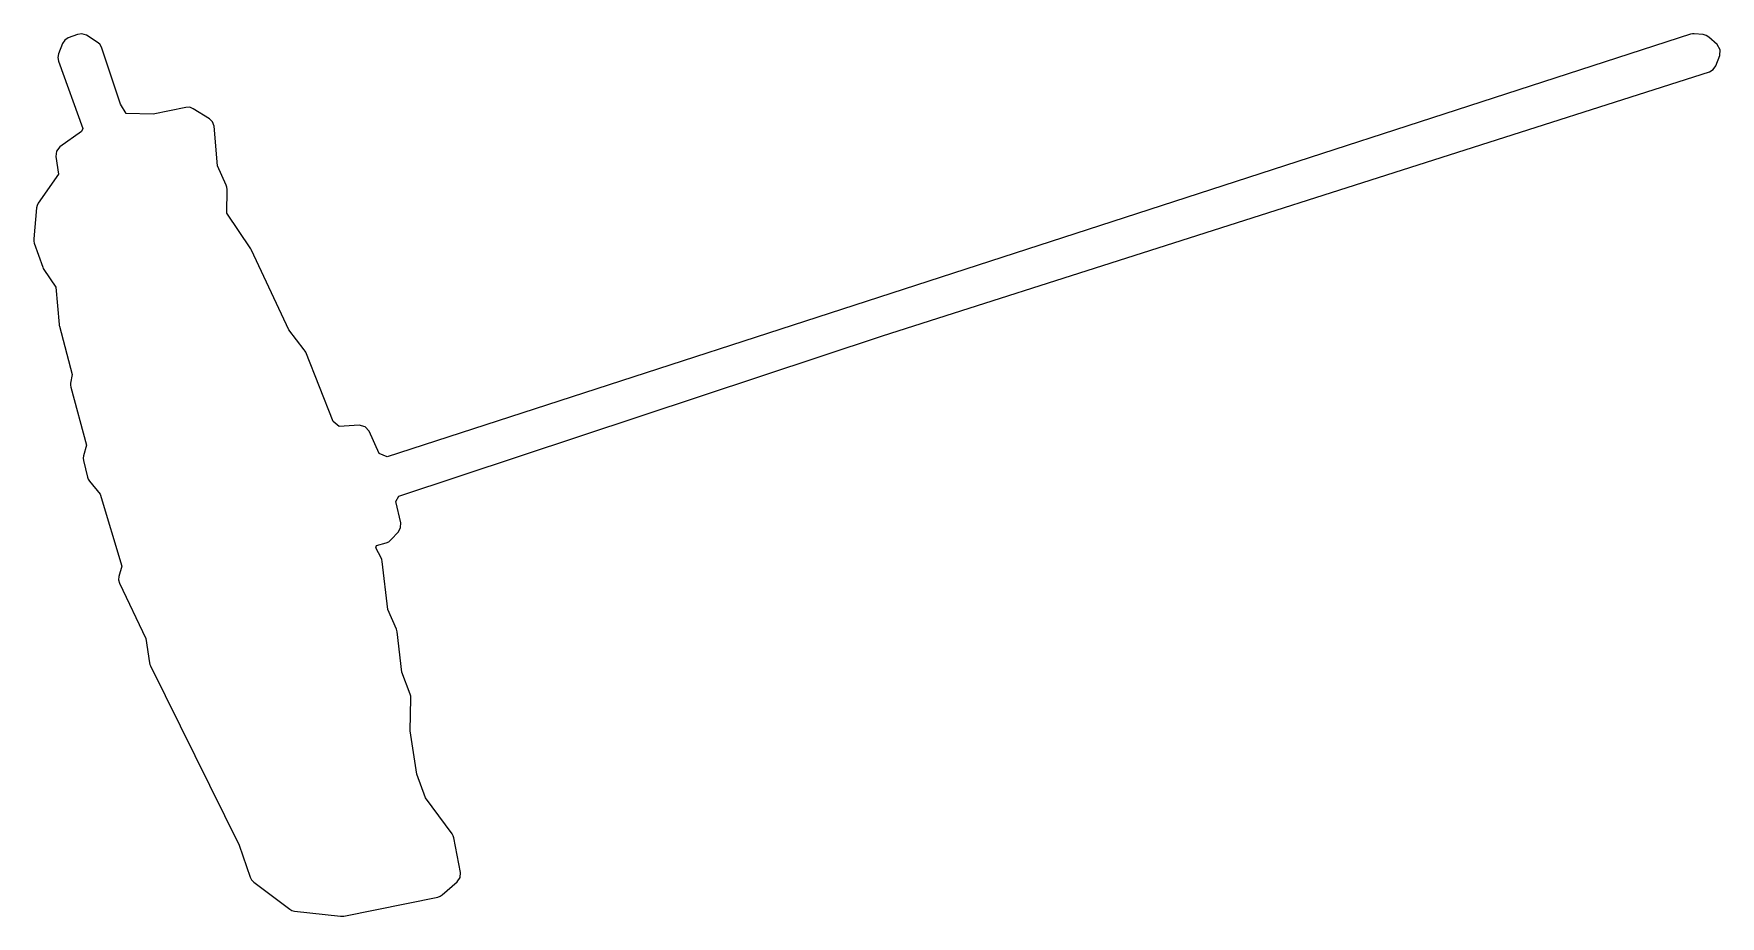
# Model space of a CAD drawing. Header units: millimetres. Extents: x 0 to 169, y 0 to 89.
import ezdxf

# ---------------------------------------------------------------- set-up
doc = ezdxf.new("R2010")
doc.units = ezdxf.units.MM
doc.layers.add('POCKET', color=7, linetype='Continuous')

msp = doc.modelspace()

# ---------------------------------------------------------------- linework, layer by layer
at = {"layer": 'POCKET'}
for p, q in [((3.46, 88.12), (3.11, 87.89)), ((4.39, 88.48), (3.46, 88.12)), ((4.84, 88.54), (4.39, 88.48)), ((5.28, 88.4), (4.84, 88.54)), ((6.38, 87.71), (5.28, 88.4)), ((166.22, 88.5), (35.47, 46.1)), ((166.42, 88.54), (166.22, 88.5)), ((166.62, 88.54), (166.42, 88.54)), ((167.51, 88.46), (166.62, 88.54)), ((167.82, 88.38), (167.51, 88.46)), ((168.09, 88.21), (167.82, 88.38)), ((168.92, 87.45), (168.09, 88.21)), ((2.48, 86.51), (2.41, 86.16)), ((2.89, 87.55), (2.48, 86.51)), ((3.11, 87.89), (2.89, 87.55)), ((6.64, 87.48), (6.38, 87.71)), ((6.8, 87.18), (6.64, 87.48)), ((8.7, 81.49), (6.8, 87.18)), ((168.77, 85.31), (169.18, 86.35)), ((169.22, 86.94), (168.92, 87.45)), ((169.18, 86.35), (169.22, 86.94)), ((2.41, 86.16), (2.47, 85.8)), ((2.47, 85.8), (4.94, 79.04)), ((85.16, 58.24), (168.14, 84.72)), ((168.14, 84.72), (168.52, 84.94)), ((168.52, 84.94), (168.77, 85.31)), ((9.29, 80.53), (8.7, 81.49)), ((11.99, 80.46), (9.29, 80.53)), ((15.27, 81.15), (11.99, 80.46)), ((15.65, 81.16), (15.27, 81.15)), ((16, 81.02), (15.65, 81.16)), ((17.62, 80.02), (16, 81.02)), ((17.94, 79.7), (17.62, 80.02)), ((18.09, 79.26), (17.94, 79.7)), ((4.79, 78.75), (2.63, 77.18)), ((4.94, 79.04), (4.79, 78.75)), ((18.45, 75.3), (18.09, 79.26)), ((2.3, 76.76), (2.23, 76.24)), ((2.23, 76.24), (2.47, 74.44)), ((2.63, 77.18), (2.3, 76.76)), ((19.31, 73.34), (18.45, 75.3)), ((2.47, 74.44), (0.46, 71.55)), ((19.38, 73.14), (19.31, 73.34)), ((19.4, 72.93), (19.38, 73.14)), ((19.38, 70.55), (19.4, 72.93)), ((0.35, 71.32), (0.29, 71.07)), ((0.46, 71.55), (0.35, 71.32)), ((0.29, 71.07), (0, 67.96)), ((21.77, 66.97), (19.38, 70.55)), ((0, 67.96), (0, 67.74)), ((0, 67.74), (0.05, 67.53)), ((0.05, 67.53), (0.91, 65.12)), ((21.81, 66.91), (21.77, 66.97)), ((21.84, 66.84), (21.81, 66.91)), ((25.58, 58.83), (21.84, 66.84)), ((0.91, 65.12), (0.96, 65)), ((0.96, 65), (1.02, 64.89)), ((1.02, 64.89), (2.22, 63.1)), ((2.22, 63.1), (2.54, 59.37)), ((2.54, 59.37), (2.55, 59.28)), ((2.55, 59.28), (2.57, 59.2)), ((2.57, 59.2), (3.84, 54.35)), ((27.15, 56.83), (25.58, 58.83)), ((36.62, 42.15), (85.16, 58.24)), ((27.24, 56.71), (27.15, 56.83)), ((27.3, 56.58), (27.24, 56.71)), ((30.04, 49.64), (27.3, 56.58)), ((3.84, 54.35), (3.69, 53.5)), ((3.69, 53.5), (3.68, 53.29)), ((3.68, 53.29), (3.71, 53.07)), ((3.71, 53.07), (5.28, 47.25)), ((30.63, 49.15), (30.04, 49.64)), ((32.67, 49.26), (30.63, 49.15)), ((33.25, 49.11), (32.67, 49.26)), ((33.64, 48.67), (33.25, 49.11)), ((34.66, 46.42), (33.64, 48.67)), ((5, 46.19), (4.97, 45.95)), ((4.97, 45.95), (4.99, 45.71)), ((4.99, 45.71), (5.38, 44.05)), ((5.28, 47.25), (5, 46.19)), ((35.47, 46.1), (34.66, 46.42)), ((5.38, 44.05), (5.46, 43.84)), ((5.46, 43.84), (5.59, 43.64)), ((5.59, 43.64), (6.67, 42.34)), ((6.67, 42.34), (8.83, 35.14)), ((36.33, 41.6), (36.62, 42.15)), ((36.82, 39.48), (36.33, 41.6)), ((36.59, 38.58), (36.81, 39.01)), ((36.81, 39.01), (36.82, 39.48)), ((34.4, 37.19), (35.37, 37.47)), ((35.37, 37.47), (35.62, 37.58)), ((35.62, 37.58), (35.84, 37.76)), ((35.84, 37.76), (36.59, 38.58)), ((34.31, 36.95), (34.4, 37.19)), ((34.85, 35.95), (34.31, 36.95)), ((34.92, 35.78), (34.85, 35.95)), ((34.96, 35.59), (34.92, 35.78)), ((35.52, 30.79), (34.96, 35.59)), ((8.55, 34.09), (8.52, 33.74)), ((8.83, 35.14), (8.55, 34.09)), ((8.52, 33.74), (8.62, 33.41)), ((8.62, 33.41), (11.26, 27.86)), ((36.39, 28.82), (35.52, 30.79)), ((36.44, 28.68), (36.39, 28.82)), ((11.26, 27.86), (11.62, 25.41)), ((36.46, 28.53), (36.44, 28.68)), ((36.92, 24.49), (36.46, 28.53)), ((11.62, 25.41), (11.66, 25.26)), ((11.66, 25.26), (11.72, 25.11)), ((11.72, 25.11), (20.62, 7.14)), ((37.77, 22.28), (36.92, 24.49)), ((37.83, 22.09), (37.77, 22.28)), ((37.84, 21.89), (37.83, 22.09)), ((37.76, 18.62), (37.84, 21.89)), ((38.43, 14.25), (37.76, 18.62)), ((39.31, 11.88), (38.43, 14.25)), ((41.98, 8.28), (39.31, 11.88)), ((20.62, 7.14), (21.73, 3.91)), ((42.1, 8.08), (41.98, 8.28)), ((42.16, 7.87), (42.1, 8.08)), ((42.83, 4.39), (42.16, 7.87)), ((21.73, 3.91), (21.86, 3.64)), ((21.86, 3.64), (22.07, 3.43)), ((22.07, 3.43), (25.68, 0.72)), ((40.99, 2.15), (42.5, 3.45)), ((42.5, 3.45), (42.79, 3.88)), ((42.79, 3.88), (42.83, 4.39)), ((31.1, 0.02), (40.53, 1.93)), ((40.53, 1.93), (40.77, 2.01)), ((40.77, 2.01), (40.99, 2.15)), ((25.68, 0.72), (25.91, 0.59)), ((25.91, 0.59), (26.17, 0.52)), ((26.17, 0.52), (30.79, 0.01)), ((30.79, 0.01), (30.95, 0)), ((30.95, 0), (31.1, 0.02))]:
    msp.add_line(p, q, dxfattribs=at)

doc.saveas('drawing.dxf')
